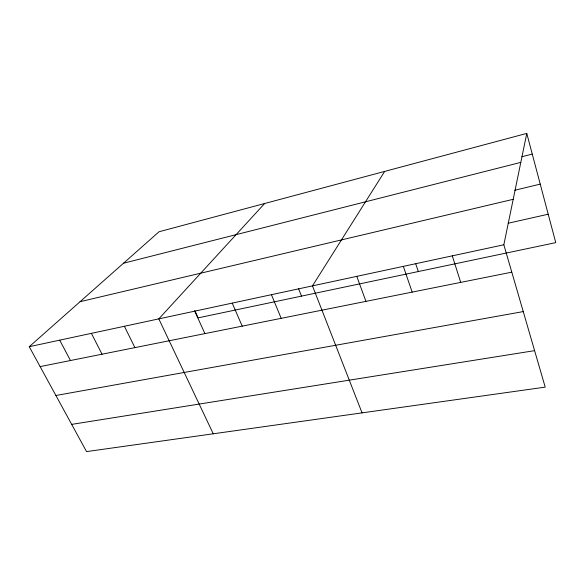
<?xml version="1.0" encoding="UTF-8"?>
<svg xmlns="http://www.w3.org/2000/svg" width="585" height="585" viewBox="0 0 585 585"><rect width="100%" height="100%" fill="white"/><g stroke="black" fill="none" stroke-linecap="round" stroke-linejoin="round"><path stroke-width="0.88" d="M503.839 244.779L526.778 133.402L159.047 231.748L29.25 346.7L86.543 451.598L545.205 387.131L503.839 244.779L29.25 346.7M384.674 171.405L312.463 285.875L362.056 412.878M264.654 203.507L158.806 318.876L213.254 433.792M521.864 156.743L532.262 154.074M123.493 263.235L520.811 162.374M514.756 190.257L540.233 184.121M80.05 301.714L513.206 199.309M508.16 223.236L548.211 214.22M40.124 366.605L511.795 272.164M55.904 395.497L523.253 311.586M71.677 424.381L534.602 350.649M59.699 340.156L70.471 360.528M91.384 333.355L102.046 354.21M124.393 326.262L134.923 347.629M194.849 310.613L198.132 317.86L555.75 242.636L526.778 133.402M194.717 311.161L204.911 333.611M232.223 303.11L242.212 326.145M271.433 294.686L281.188 318.335M298.518 288.602L301.502 296.112M356.784 276.361L365.961 301.363M403.336 266.365L412.154 292.112M415.781 263.959L418.334 271.542M452.293 255.85L460.709 282.394"/></g></svg>
